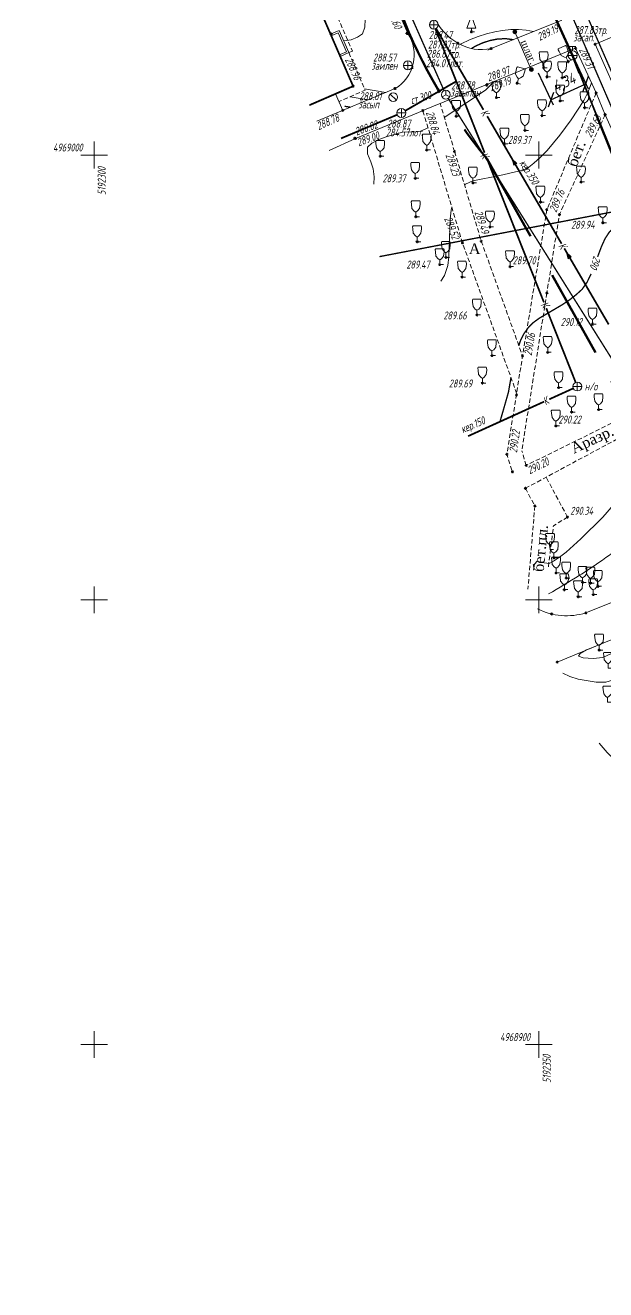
# Model space of a CAD drawing. Header units: metres. Extents: x 1687 to 3282, y 1191 to 1671.
# Drawn here: x 1880.8 to 1946.1, y 1267.9 to 1410 of the extents above; entities that cross this region are included whole.
import ezdxf

# ---------------------------------------------------------------- set-up
doc = ezdxf.new("R2010")
doc.units = ezdxf.units.M
doc.set_wipeout_variables(frame=1)
doc.linetypes.add('COMMUN', pattern=[6, 5, -1])
doc.linetypes.add('DASHED', pattern=[0.75, 0.5, -0.25])
for name, color, linetype, lineweight, transparency in [('51361800', 7, 'Continuous', 18, 0.65), ('51361960', 7, 'Continuous', 18, 0.65), ('51361990', 7, 'Continuous', 18, 0.65), ('71133200', 7, 'Continuous', 18, 0.65), ('71133800', 7, 'Continuous', 18, 0.65), ('Commun', 7, 'Continuous', 18, 0.65), ('CONTOURS-LABEL', 7, 'Continuous', 18, 0.65), ('GEO_POINTS', 7, 'Continuous', 18, 0.65), ('Grid', 7, 'Continuous', 18, 0.65), ('Otm', 7, 'Continuous', 18, 0.65), ('R_Поверхность6_CNT-MIN', 7, 'Continuous', 18, 0.65), ('R_Поверхность8_CNT-MAJ', 7, 'Continuous', 18, 0.65), ('R_Поверхность8_CNT-MIN', 7, 'Continuous', 18, 0.65), ('R_Поверхность9_CNT-MAJ', 7, 'Continuous', 18, 0.65), ('R_Поверхность9_CNT-MIN', 7, 'Continuous', 18, 0.65), ('Sit', 7, 'Continuous', 18, 0.65), ('Text', 7, 'Continuous', 18, 0.65), ('Text_com', 7, 'Continuous', 18, 0.65), ('Us_znak', 7, 'Continuous', 18, 0.65), ('Us_znak_fon', 7, 'Continuous', 18, 0.65), ('Рамка и сетка', 7, 'Continuous', 18, 0.65)]:
    doc.layers.add(name, color=color, linetype=linetype, lineweight=lineweight, transparency=transparency)
doc.styles.add('eskd', font='ESKD1.shx', dxfattribs={"width": 1.2, "oblique": 15})
doc.styles.get("Standard").update_dxf_attribs({"font": 'GOST_0.TTF', "oblique": 15})
doc.styles.add('style1', font='times.ttf', dxfattribs={"height": 1})
doc.linetypes.add('KABELww_500', pattern='A,0.0001,-0.4,[131,ltypeshp.shx,S=0.4,R=90,X=0.4,Y=-0.4],0.2,[131,ltypeshp.shx,S=0.2,R=90,X=0.4,Y=-0.2],3.6,[131,ltypeshp.shx,S=0.2,R=-90,X=-0.4,Y=0.2],0.2,[131,ltypeshp.shx,S=0.4,R=-90,X=-0.4,Y=0.4],-0.8,4,-0.4', length=9.6001)
doc.linetypes.add('ПОДЗ_ЛИНИИ_СВЯЗИ', pattern='A,4.8,-0.2,[133,ltypeshp.shx,S=0.2,R=0,X=-0.2,Y=0],-0.2,4.8,-2', length=12)
doc.dimstyles.new('ISO-25', dxfattribs={"dimtxt": 2.5, "dimasz": 2.5, "dimexe": 1.25, "dimexo": 0.625, "dimtad": 1, "dimtxsty": 'Standard', "dimcen": 2.5, "dimadec": 0, "dimazin": 0, "dimtfac": 1, "dimtmove": 0, "dimatfit": 3, "dimfxl": 1, "dimarcsym": 0})

# ---------------------------------------------------------------- blocks, each defined once
blk = doc.blocks.new('71133200')
for p, q in [((-0.9241449999999998, 3.560442), (-1.024145, 3.360442)), ((-1.024145, 3.360442), (-0.977382, 2.864397)), ((-0.977382, 2.864397), (-0.8618989999999997, 1.88241)), ((-0.02414499999999986, 3.560442), (-0.9241449999999998, 3.560442)), ((-0.02414499999999986, 3.560442), (0.875855, 3.560442)), ((0.8618990000000002, 1.88241), (0.9759740000000008, 2.864397)), ((0.875855, 3.560442), (0.9581639999999996, 3.395824)), ((0.9759740000000008, 2.864397), (0.9581639999999996, 3.395824)), ((-0.8618989999999997, 1.88241), (-0.3746159999999996, 1.28565)), ((-0.3746159999999996, 1.28565), (0, 1.039723)), ((0, 1.039723), (0.4013749999999998, 1.321765000000001)), ((0, 0), (0, 1.039723)), ((0.7999999999999998, 0), (0, 0)), ((0.4013749999999998, 1.321765000000001), (0.8618990000000002, 1.88241))]:
    blk.add_line(p, q)
at = {"style": 'eskd', "oblique": 14.99997778074544}
blk.add_attdef('Z', (1.873004, -0.2393559999999995), '', height=2, dxfattribs=at)
blk = doc.blocks.new('71133800')
blk.add_lwpolyline([(0.7100000000000009, 0), (0, 0), (0, 0.8000000000000007), (-1.029999999999998, 0.8000000000000007), (0, 3.609999999999999), (1.010000000000002, 0.8000000000000007), (-0.02999999999999758, 0.8000000000000007)])
at = {"style": 'eskd', "oblique": 15}
blk.add_attdef('Z', (1.573023960356132, -0.8047723315681878), '', height=2, dxfattribs=at)
blk = doc.blocks.new('51361990a')
at = {"color": 7}
blk.add_wipeout([(1.0049828950624509, 0.103578637921242), (0.9665534558689116, 0.29677647523916995), (0.8911713992785635, 0.47876485861916485), (0.7817336154514285, 0.6425500765481951), (0.642445737046568, 0.7818379549530554), (0.4786605191175385, 0.8912757387801904), (0.2966721357375435, 0.9666577953705386), (0.10347429841961509, 1.0050872345640778), (-0.09350850829471336, 1.0050872345640778), (-0.28670634561264136, 0.9666577953705386), (-0.46869472899263614, 0.8912757387801904), (-0.6324799469216663, 0.7818379549530554), (-0.7717678253265271, 0.6425500765481946), (-0.8812056091536621, 0.4787648586191644), (-0.9565876657440099, 0.29677647523916906), (-0.9950171049375491, 0.10357863792124111), (-0.9950171049375491, -0.09340416879308777), (-0.9565876657440096, -0.28660200611101616), (-0.881205609153661, -0.46859038949101106), (-0.7717678253265259, -0.6323756074200408), (-0.6324799469216648, -0.7716634858249016), (-0.4686947289926343, -0.8811012696520362), (-0.28670634561263914, -0.956483326242384), (-0.09350850829471069, -0.9949127654359224), (0.10347429841961818, -0.9949127654359218), (0.2966721357375461, -0.9564833262423822), (0.47866051911754104, -0.8811012696520331), (0.6424457370465708, -0.7716634858248976), (0.781733615451431, -0.6323756074200364), (0.8911713992785653, -0.46859038949100573), (0.9665534558689131, -0.2866020061110104), (1.0049828950624509, -0.093404168793082)], dxfattribs=at)
blk.add_line((-0.7143768575897838, 0.6997249432037078), (0.7143768575897838, -0.6997249432037078))
blk.add_circle((0.004982895062450865, 0.005087234564078003), 1)
at = {"color": 7, "style": 'eskd', "oblique": 15}
for tag, p in [('Z', (1.727323143492097, 1.405087234564056)), ('Z1', (1.727323143492097, -0.994912765435922)), ('Z2', (1.727323143492097, -3.394912765435899))]:
    blk.add_attdef(tag, p, '', height=2, dxfattribs=at)
blk = doc.blocks.new('51361800a')
at = {"color": 7}
blk.add_wipeout([(-0.09849140335716426, 1), (-0.2916892406750923, 0.9615705608064609), (-0.4736776240550874, 0.8861885042161126), (-0.6374628419841171, 0.7767507203889776), (-0.7767507203889779, 0.6374628419841168), (-0.886188504216113, 0.4736776240550866), (-0.9615705608064608, 0.2916892406750913), (-1, 0.09849140335716333), (-1, -0.09849140335716555), (-0.9615705608064604, -0.29168924067509416), (-0.8861885042161118, -0.47367762405508906), (-0.7767507203889766, -0.6374628419841184), (-0.6374628419841155, -0.7767507203889794), (-0.47367762405508557, -0.886188504216114), (-0.29168924067509006, -0.9615705608064617), (-0.0984914033571616, -1.0000000000000002), (0.09849140335716737, -0.9999999999999996), (0.29168924067509533, -0.96157056080646), (0.47367762405509045, -0.8861885042161108), (0.6374628419841197, -0.7767507203889754), (0.7767507203889802, -0.637462841984114), (0.8861885042161145, -0.47367762405508373), (0.9615705608064623, -0.2916892406750884), (1, -0.09849140335715978), (0.9999999999999994, 0.0984914033571691), (0.9615705608064595, 0.29168924067509705), (0.8861885042161098, 0.47367762405509195), (0.7767507203889744, 0.6374628419841213), (0.6374628419841127, 0.7767507203889812), (0.47367762405508246, 0.8861885042161153), (0.29168924067508656, 0.9615705608064626), (0.09849140335715804, 1.0000000000000009)], dxfattribs=at)
for p, q in [((-1, 0), (1, 0)), ((0, -1), (0, 1))]:
    blk.add_line(p, q)
blk.add_circle((0, 0), 1)
at = {"style": 'eskd', "oblique": 15}
for tag, p in [('Z', (1.722340248429532, 1.399999999999949)), ('Z1', (1.722340248429532, -1.000000000000057)), ('Z2', (1.722340248429532, -3.400000000000063))]:
    blk.add_attdef(tag, p, '', height=2, dxfattribs=at)
blk = doc.blocks.new('GRID')
at = {"layer": 'Grid', "color": 104}
blk.add_line((-1.500000000000909, 0), (1.500000000000909, 0), dxfattribs=at)
for points in [[(0, 0), (0, 1.500000000000909)], [(0, 0), (0, -1.500000000000909)]]:
    blk.add_lwpolyline(points, dxfattribs=at)
blk = doc.blocks.new('KOVER')
at = {"layer": 'Us_znak', "lineweight": -2}
blk.add_hatch(color=0, dxfattribs=at).paths.add_polyline_path([(-0.21, 0, 1), (0.21, 0, 1)])
at = {"layer": 'Us_znak_fon', "true_color": 0xffffff}
blk.add_hatch(color=7, dxfattribs=at).paths.add_polyline_path([(-0.2599999999999909, 0, 1), (0.2599999999999909, 0, 1)])
at = {"layer": 'Us_znak', "color": 0, "lineweight": -2}
blk.add_circle((0, 0), 0.21, dxfattribs=at)
blk = doc.blocks.new('KOLVOD')
at = {"linetype": 'Continuous'}
blk.add_line((-0.5, 0), (0.5, 0), dxfattribs=at)
blk.add_circle((0, 0), 0.5, dxfattribs=at)
blk = doc.blocks.new('A$C5D464912')
at = {"layer": 'Commun'}
for points in [[(0, 1.008170004424755), (-0.3706357775736251, 1.008170004424755)], [(0, 0.5), (0, 1.008170004424755)], [(0, 1.008170004424755), (0.3706357775736251, 1.008170004424755)]]:
    blk.add_lwpolyline(points, dxfattribs=at)
at = {"layer": 'Sit', "linetype": 'Continuous', "lineweight": 0}
blk.add_blockref('KOLVOD', (0, 0), dxfattribs=at)
blk = doc.blocks.new('A$C52264BE2')
at = {"layer": 'Sit'}
h = blk.add_hatch(color=32, dxfattribs=at)
h.dxf.hatch_style = 1
h.paths.add_polyline_path([(1.671724021434784e-06, 0.3742285314947367), (0.7135422918945551, 0.4429369093850255), (0.1499244915321469, -3.304332494735718e-06)])
at = {"layer": 'Sit', "color": 32, "elevation": 285.3083263492}
blk.add_lwpolyline([(1.671724021434784e-06, 0.3742285314947367), (0.7135422918945551, 0.4429369093850255), (0.1499244915321469, -3.304332494735718e-06), (1.671724021434784e-06, 0.3742285305634141)], dxfattribs=at)
blk = doc.blocks.new('51361960a')
at = {"color": 7}
blk.add_wipeout([(-0.09849140335716426, 1), (-0.2916892406750923, 0.9615705608064609), (-0.4736776240550874, 0.8861885042161126), (-0.6374628419841171, 0.7767507203889776), (-0.7767507203889779, 0.6374628419841168), (-0.886188504216113, 0.4736776240550866), (-0.9615705608064608, 0.2916892406750913), (-1, 0.09849140335716333), (-1, -0.09849140335716555), (-0.9615705608064604, -0.29168924067509416), (-0.8861885042161118, -0.47367762405508906), (-0.7767507203889766, -0.6374628419841184), (-0.6374628419841155, -0.7767507203889794), (-0.47367762405508557, -0.886188504216114), (-0.29168924067509006, -0.9615705608064617), (-0.0984914033571616, -1.0000000000000002), (0.09849140335716737, -0.9999999999999996), (0.29168924067509533, -0.96157056080646), (0.47367762405509045, -0.8861885042161108), (0.6374628419841197, -0.7767507203889754), (0.7767507203889802, -0.637462841984114), (0.8861885042161145, -0.47367762405508373), (0.9615705608064623, -0.2916892406750884), (1, -0.09849140335715978), (0.9999999999999994, 0.0984914033571691), (0.9615705608064595, 0.29168924067509705), (0.8861885042161098, 0.47367762405509195), (0.7767507203889744, 0.6374628419841213), (0.6374628419841127, 0.7767507203889812), (0.47367762405508246, 0.8861885042161153), (0.29168924067508656, 0.9615705608064626), (0.09849140335715804, 1.0000000000000009)], dxfattribs=at)
blk.add_wipeout([(-0.09849140335716426, 1), (-0.2916892406750923, 0.9615705608064609), (-0.4736776240550874, 0.8861885042161126), (-0.6374628419841171, 0.7767507203889776), (-0.7767507203889779, 0.6374628419841168), (-0.886188504216113, 0.4736776240550866), (-0.9615705608064608, 0.2916892406750913), (-1, 0.09849140335716333), (-1, -0.09849140335716555), (-0.9615705608064604, -0.29168924067509416), (-0.8861885042161118, -0.47367762405508906), (-0.7767507203889766, -0.6374628419841184), (-0.6374628419841155, -0.7767507203889794), (-0.47367762405508557, -0.886188504216114), (-0.29168924067509006, -0.9615705608064617), (-0.0984914033571616, -1.0000000000000002), (0.09849140335716737, -0.9999999999999996), (0.29168924067509533, -0.96157056080646), (0.47367762405509045, -0.8861885042161108), (0.6374628419841197, -0.7767507203889754), (0.7767507203889802, -0.637462841984114), (0.8861885042161145, -0.47367762405508373), (0.9615705608064623, -0.2916892406750884), (1, -0.09849140335715978), (0.9999999999999994, 0.0984914033571691), (0.9615705608064595, 0.29168924067509705), (0.8861885042161098, 0.47367762405509195), (0.7767507203889744, 0.6374628419841213), (0.6374628419841127, 0.7767507203889812), (0.47367762405508246, 0.8861885042161153), (0.29168924067508656, 0.9615705608064626), (0.09849140335715804, 1.0000000000000009)], dxfattribs=at)
for q in [(-0.8670139439850004, -0.4982838758534456), (0, 1), (0.8670139439850004, -0.4982838758534456)]:
    blk.add_line((0, 0), q)
blk.add_circle((0, 0), 1)
at = {"style": 'eskd', "oblique": 15}
for tag, p in [('Z', (1.722340248429532, 1.399999999999949)), ('Z1', (1.722340248429532, -1.000000000000057)), ('Z2', (1.722340248429532, -3.400000000000063))]:
    blk.add_attdef(tag, p, '', height=2, dxfattribs=at)
blk = doc.blocks.new('_Oblique')
at = {"color": 0, "linetype": 'ByBlock', "lineweight": -2}
blk.add_line((-0.5, -0.5), (0.5, 0.5), dxfattribs=at)
blk = doc.blocks.new('*D120')
at = {"color": 0, "lineweight": -2, "transparency": 16777216}
for p, q in [((1942.451658682886, 1406.491247860807), (1944.1257590264, 1402.872643692163)), ((1938.512393296266, 1404.668797758616), (1940.18649363978, 1401.050193589972)), ((1939.924068660727, 1401.617430868692), (1943.863334047347, 1403.439880970883))]:
    blk.add_line(p, q, dxfattribs=at)
at = {"layer": 'Defpoints', "color": 0, "transparency": 16777216}
for p in [(1942.320446193359, 1406.774866500167), (1938.381180806739, 1404.952416397976), (1943.863334047347, 1403.439880970883)]:
    blk.add_point(p, dxfattribs=at)
at = {"color": 0, "lineweight": -2, "transparency": 16777216, "xscale": 1.25, "yscale": 1.25, "zscale": 1.25}
for p, rotation in [((1943.863334047347, 1403.439880970883), 24.82700950547455), ((1939.924068660727, 1401.617430868692), 204.8270095054745)]:
    blk.add_blockref('_Oblique', p, dxfattribs=dict(at, rotation=rotation))
at = {"color": 0, "transparency": 16777216, "insert": (1941.460700138598, 1403.464597429674), "char_height": 1.25, "attachment_point": 5, "rotation": 24.82700950547455}
blk.add_mtext('4,34', dxfattribs=at)

msp = doc.modelspace()

# ---------------------------------------------------------------- linework, layer by layer
at = {"color": 192, "linetype": 'ПОДЗ_ЛИНИИ_СВЯЗИ', "lineweight": 60, "ltscale": 0.4, "const_width": 0.15, "flags": 128}
for points, elevation in [([(1927.910646141488, 1402.659690250142), (1885.138302606511, 1499.282465409919)], 290.4811040063), ([(1951.266239767875, 1390.36387122745), (1918.518759039212, 1466.007277386694)], 290.0736905923), ([(1947.970423205737, 1370.622052937246), (1928.379351509716, 1401.778912589385)], 290.4811040063), ([(1950.976884403247, 1389.812090485788), (1920.644160879757, 1383.99733500412)], 290.0736905923)]:
    msp.add_lwpolyline(points, dxfattribs=dict(at, elevation=elevation))
at = {"layer": 'Commun', "color": 1, "linetype": 'KABELww_500', "lineweight": 30, "flags": 128}
msp.add_lwpolyline([(1902.299659994412, 1508.452588409617), (1907.246930196862, 1496.627560992225), (1915.093959021363, 1478.44932114376), (1925.832826772686, 1453.741136848426), (1943.820481869373, 1411.453930345795), (1947.766960008982, 1402.431950218475), (1954.319795808736, 1387.493199938408), (1973.028921464439, 1345.147971390246), (1987.375446612928, 1312.338856543845), (2001.279044277016, 1279.81035333915), (2013.18455156682, 1252.155268741271), (2013.18455156682, 1252.155268741271)], dxfattribs=at)
at = {"layer": 'Commun', "color": 106, "linetype": 'COMMUN', "ltscale": 0.7, "const_width": 0.2, "elevation": 288.0145352524, "flags": 128}
msp.add_lwpolyline([(1918.769665178824, 1458.569052572793), (1942.400369947757, 1406.525521620608), (1971.096070677954, 1335.054204639478), (1995.998675351943, 1280.023163822911)], dxfattribs=at)
at = {"layer": 'Commun', "color": 32, "linetype": 'COMMUN', "ltscale": 0.7, "const_width": 0.2, "flags": 128}
for points in [[(1932.469326837901, 1395.683477087377), (1926.945872426945, 1409.600080287515)], [(1932.342619481477, 1400.506096114836), (1927.013976798374, 1409.632286781876)], [(1941.13109194858, 1385.45436902853), (1932.761747781168, 1399.788268892526)], [(1939.148733501303, 1378.854397813289), (1932.733244031649, 1395.018525303773)], [(1946.432039795424, 1376.375610393903), (1941.435955963078, 1384.932238480507)], [(1942.719461147654, 1369.857781549415), (1939.409934179838, 1378.196290418005)], [(1942.44837793054, 1369.18624031028), (1939.744084984976, 1367.958883802838)], [(1939.173597698081, 1367.699965373113), (1930.608619273621, 1363.812708253472)]]:
    msp.add_lwpolyline(points, dxfattribs=at)
at = {"layer": 'Commun', "color": 32, "linetype": 'COMMUN', "ltscale": 0.7, "const_width": 0.2, "elevation": 288.9151359831, "flags": 128}
for points in [[(1923.544003002326, 1400.396990766249), (1929.238935869168, 1403.678216287366)], [(1922.649003165755, 1399.952756396926), (1916.323430455271, 1397.288756360731)]]:
    msp.add_lwpolyline(points, dxfattribs=at)
at = {"layer": 'GEO_POINTS', "lineweight": 60}
for centre in [(1915.204469135943, 1409.025500727317, 288.4283974429), (1923.738155605252, 1409.094099606818, 288.6023070389), (1923.812463316116, 1409.116146187729, 288.4348113027), (1923.82401554564, 1409.099700977526, 288.4372147336), (1930.990467485953, 1409.265184427111, 288.9729536456), (1935.877365335803, 1409.272041807382, 289.0620606884), (1929.462627706099, 1407.987756417564, 288.6211090267), (1933.210946785267, 1407.386586517527, 287.4541104399), (1942.709356575254, 1407.416122537537, 289.3138132528), (1944.899312796052, 1407.874818747363, 289.4311023341), (1941.868879315424, 1405.916273856967, 289.3869700538), (1924.324704905953, 1405.258958837449, 288.6072159228), (1937.726806785892, 1405.034348367213, 289.2085159412), (1939.122641605306, 1405.231376677251, 289.3111197493), (1917.681687816027, 1403.157639607287, 288.9632914529), (1922.38563733546, 1402.905588777236, 288.9017968863), (1932.722237935271, 1403.273171767092, 289.1857605081), (1932.737777845915, 1403.341455366894, 288.9723838197), (1936.131023935955, 1403.494764946832, 289.2891931981), (1939.495322286132, 1404.20611038754, 289.2772616299), (1941.210738035831, 1404.116244807339, 289.3644967171), (1922.188863555882, 1401.923370567582, 288.8101532918), (1922.40901325548, 1402.88604546754, 288.73202897), (1933.801462235841, 1401.881643916911, 289.2884105176), (1940.970762295629, 1401.500509157277, 289.405154464), (1945.01935613526, 1402.402348816826, 289.5536265983), (1916.515325075928, 1400.433004217653, 288.7842028703), (1923.109813225436, 1400.146825467667, 288.9151359831), (1925.526137125659, 1400.416282267741, 288.8397239403), (1943.728856706041, 1400.738736327237, 289.6685503873), (1929.274866535309, 1399.775917657151, 289.2785259695), (1938.930671135876, 1399.850037177524, 289.3689365703), (1946.033018255587, 1399.954670327215, 289.632611322), (1917.870866515655, 1397.305721287115, 288.8213118728), (1917.936393246036, 1397.264898557647, 289.0029318263), (1937.011155296098, 1398.191197277478, 289.4493084111), (1925.967406855877, 1395.987394657417, 289.2671690916), (1929.097659405302, 1395.802966407, 289.2339896632), (1934.703093025814, 1396.67541372726, 289.3696082147), (1920.731632416117, 1395.286684917717, 289.1771650825), (1924.669408125784, 1392.804168207071, 289.3686489098), (1931.155645146016, 1392.283014927491, 289.457531891), (1943.325452265311, 1392.390201077296, 289.6316893058), (1938.758661366049, 1390.127305237076, 289.6049742664), (1939.477814825233, 1389.285592207185, 289.759715499), (1940.885264405962, 1388.719418687246, 289.7364767167), (1924.732499225977, 1388.479265246971, 289.4374631889), (1933.080753755737, 1387.339283157571, 289.6097364202), (1945.770658045988, 1387.800742596819, 289.941788103), (1924.88406955542, 1385.677320797427, 289.4230596622), (1929.982765475269, 1385.547530477366, 289.5180197737), (1932.096505495701, 1385.729929667397, 289.4931835269), (1927.430609655547, 1383.101774757228, 289.4713610062), (1928.121619255263, 1383.91550331699, 289.5460441757), (1929.937567885946, 1381.706297137274, 289.4408527713), (1935.341101205889, 1382.870974246844, 289.7001035245), (1939.479579135756, 1379.91323506689, 289.9823449387), (1931.616752215642, 1377.440548426903, 289.6626291674), (1944.628497725334, 1376.40732909689, 290.1228212914), (1939.573424475248, 1373.238665237523, 289.9339497858), (1933.299098535422, 1372.872639117262, 289.6076946236), (1936.742059796098, 1372.839440416976, 290.0627350422), (1932.222565045561, 1369.790649767465, 289.6877913671), (1940.792986335214, 1369.27681726726, 290.1555178778), (1936.074289306048, 1368.43453661768, 290.0978735994), (1942.259746945444, 1366.526962616912, 290.1803046615), (1945.295001695845, 1366.804209026939, 290.4159153818), (1940.490099125523, 1364.970397167339, 290.2202638088), (1934.979929425735, 1361.767708667054, 290.2157661716), (1937.155533526074, 1360.528118216864, 290.2044395739), (1935.602930475939, 1359.806805607363, 290.2117767324), (1937.060390715468, 1357.951657837688, 290.2714492192), (1938.129291385393, 1355.964022716938, 290.2381715443), (1941.802518845517, 1354.713539056911, 290.3354788344), (1940.271041345763, 1350.137409507728, 290.510824192), (1940.516010785456, 1348.439781316987, 290.6241246971), (1941.655539475362, 1347.86017373713, 290.3721168074), (1941.444681455362, 1346.559483187704, 290.7080995555), (1943.497709675673, 1347.371932107455, 290.7129216385), (1944.388120235856, 1347.307139337494, 290.6974221399), (1945.226616986077, 1346.937542017049, 290.8271551483), (1943.002653165701, 1345.766296707525, 290.830016423), (1944.699369856137, 1346.009065797052, 290.8942538282), (1940.025493536125, 1343.825174717664, 290.6708748951), (1943.871763785351, 1343.94076874709, 290.8307403529), (1945.362777085956, 1339.765796467162, 291.0775861865), (1940.641801375877, 1338.418312207295, 290.9210790022)]:
    msp.add_circle(centre, 0.06, dxfattribs=at)
at = {"layer": 'R_Поверхность6_CNT-MIN', "color": 32, "flags": 128}
for points, elevation in [([(1968.500548461433, 1348.99997525519), (1963.555911801736, 1335.858388574294), (1963.240148214604, 1335.1662267991), (1962.846378453988, 1334.543495838961), (1962.178412777353, 1333.877538144088), (1960.633111684564, 1332.731976096949), (1959.958684390392, 1331.96275356455), (1955.96726836076, 1326.712006668991), (1955.286713540535, 1326.013385435066), (1954.594779029469, 1325.445880900568), (1953.888838743772, 1325.039750763646), (1953.166266602445, 1324.825252727105), (1952.347105784323, 1324.773077810614), (1951.516053126174, 1324.857920567005), (1950.673108628001, 1325.07978099814), (1949.81827228887, 1325.438659102156), (1948.951544111575, 1325.934554878122), (1948.072924093324, 1326.56746832697), (1947.182412233185, 1327.337399450562), (1946.280008534882, 1328.244348244241), (1945.365712997484, 1329.288314713596)], 291.5), ([(1945.192085652593, 1340.294200622908), (1943.95213417055, 1339.784113889991), (1943.228912703674, 1339.385313854984), (1943.022421251963, 1339.097800517886), (1943.564026475865, 1338.901482369251), (1944.680862355958, 1338.82905003751), (1945.775152892787, 1338.92135616435), (1946.80872412024, 1339.426838574431), (1947.817795036342, 1340.111344367697), (1948.428739472273, 1340.315822110942), (1948.495080843549, 1339.85676024711), (1948.326129110511, 1338.999255979865), (1947.977826363388, 1337.982877763419), (1947.50611468682, 1337.04719403988), (1946.966936169173, 1336.431773258804), (1946.113982788268, 1336.15860196153), (1945.039230070989, 1336.167941362097), (1943.015011947583, 1336.511251729413), (1942.04684522001, 1336.780287598691), (1941.285785304363, 1337.173671720981)], 291)]:
    msp.add_lwpolyline(points, dxfattribs=dict(at, elevation=elevation))
at = {"layer": 'R_Поверхность8_CNT-MAJ', "color": 32, "const_width": 0.15, "elevation": 290, "flags": 128}
for points in [[(1951.84177949557, 1387.108969813644), (1951.092416841518, 1387.13950877866), (1948.979163354244, 1387.509638366721), (1947.971120616402, 1387.508495036012), (1947.104014012012, 1387.302934727131), (1946.514462916161, 1386.773611131555), (1946.029449230041, 1386.026930521673), (1945.615470248255, 1385.122519107035), (1945.186961718816, 1383.981812647975)], [(1944.464714432116, 1382.05916213101), (1943.99984717274, 1381.120089594706), (1943.43850107396, 1380.321417303256), (1942.748390386793, 1379.697685195564), (1941.986559049207, 1379.103774244397), (1941.158097254093, 1378.560090804904), (1938.659811847824, 1377.095328371472), (1937.97125568239, 1376.597749234608), (1937.423596538584, 1376.06864041785), (1936.885958916489, 1375.312110820285), (1936.510718239452, 1374.553890384233), (1936.322803553175, 1374.002793107613)], [(1935.439959477614, 1370.397431450396), (1935.155005104821, 1368.75819773922), (1934.212276114132, 1365.472744558438), (1934.099319130163, 1365.33867744027)]]:
    msp.add_lwpolyline(points, dxfattribs=at)
at = {"layer": 'R_Поверхность8_CNT-MIN', "color": 32, "flags": 128}
for points, elevation in [([(1933.544319079238, 1403.671030770487), (1932.574836388211, 1402.727768041625), (1927.941189181972, 1399.651474097243)], 289), ([(1944.500651682708, 1403.528178794741), (1944.127158060651, 1402.519530129119), (1943.62440483177, 1401.56196123591), (1942.198267027717, 1399.386492299347), (1940.932421531509, 1397.649997898809), (1939.508824725616, 1395.942965357995), (1938.763133401032, 1395.169713521807), (1938.008320829812, 1394.486886632129), (1937.254492541756, 1393.922171187087), (1936.296395395863, 1393.589498632087), (1934.203698096778, 1393.132862745284), (1931.151044998299, 1392.504916752188), (1930.309348535705, 1392.15818817491), (1930.207208418268, 1392.076023565105)], 289.5), ([(1926.102947293762, 1398.49185722085), (1925.878738806564, 1398.371304904542), (1925.266529135387, 1398.109641972429), (1924.522609058748, 1397.980623587466), (1923.918730739485, 1398.027835908777), (1923.248867916855, 1397.979852478451), (1921.501502703856, 1397.512259590871), (1920.554168272744, 1397.172205767094), (1919.7697794847, 1396.764593429363), (1919.307371476646, 1396.291882385), (1919.308577915634, 1395.537450436934), (1919.66605745906, 1394.672917304992), (1919.953426915202, 1393.852684745065), (1920.036128506045, 1392.961809245369), (1920.011247115191, 1392.138912374585)], 289), ([(1928.777365244906, 1389.569135025575), (1928.70342813244, 1389.215326272382), (1928.596368218753, 1388.220654177911), (1928.449326029028, 1383.979697406723), (1928.34226611441, 1382.985025309457), (1927.977036669831, 1381.885555213748), (1927.557252370733, 1381.226091826766)], 289.5), ([(1952.961845171619, 1366.480469824246), (1952.770640258658, 1365.438502110972), (1952.546131172198, 1364.530612212106), (1952.242647089976, 1363.664248984738), (1951.892096799779, 1362.860192968941), (1951.501604828033, 1362.143861793413), (1950.917689410019, 1361.425784886314), (1949.534482340309, 1360.274750570266), (1948.911236021649, 1359.623912914156), (1948.505611154232, 1358.984154617845), (1947.484119901414, 1356.849593443296), (1946.966393851656, 1356.088226462214), (1945.755762041527, 1354.70332544992), (1943.305433108452, 1352.26123398958), (1941.634218674134, 1350.788195410243), (1940.88637951387, 1350.200572587049), (1940.241081990283, 1349.757720629184), (1939.731348304059, 1349.493769456132), (1938.920696919765, 1349.600104181527), (1938.379429447446, 1349.773487570195), (1938.085329147037, 1349.417267967447), (1937.978702200558, 1348.766062200501)], 290.5)]:
    msp.add_lwpolyline(points, dxfattribs=dict(at, elevation=elevation))
at = {"layer": 'R_Поверхность8_CNT-MIN', "color": 32}
msp.add_lwpolyline([(1965.482870029266, 1356.348872401251, 0.05336393631660074), (1960.410188915189, 1356.583243090159, 0.08391130245841431), (1957.251082929763, 1355.850595680497, 0.00120475838045214), (1953.72392394578, 1354.368776794954, 0.004238312680250691), (1952.725942033324, 1353.93666694077, 0.001915523984457276), (1949.667143622394, 1352.567311145796, 0.01210280183963206), (1949.189221495743, 1352.337063215173, 0.04385450876369437), (1948.459391156192, 1351.878668634652, -0.009756976501840089), (1945.332645147088, 1349.603920861578, -0.01315531360502305), (1943.107570221629, 1348.136144807993, -0.008740876128125626), (1939.665596040878, 1346.07600821039)], format="xyb", dxfattribs=at)
at = {"layer": 'R_Поверхность9_CNT-MAJ', "color": 32, "const_width": 0.15, "flags": 128}
for points, elevation in [([(1930.984866025839, 1407.390166790656), (1931.457587118241, 1407.667797116994), (1932.275943631287, 1408.035986411816), (1933.096229418162, 1408.295518622233), (1933.883548166584, 1408.451706084854), (1934.821071384456, 1408.503349491826), (1935.705431223828, 1408.388336868456)], 288), ([(1917.372389610838, 1400.789727307356), (1916.71625657564, 1400.902382272727)], 290)]:
    msp.add_lwpolyline(points, dxfattribs=dict(at, elevation=elevation))
at = {"layer": 'R_Поверхность9_CNT-MIN', "color": 32, "flags": 128}
for points, elevation in [([(1922.268711029533, 1412.671986838302), (1922.179319659229, 1412.711024418904), (1921.410327509027, 1412.660032918177), (1920.599474336933, 1412.380579920917), (1919.859840676169, 1411.952240607201), (1919.304507055301, 1411.454590160831), (1919.046898120064, 1410.685532637372), (1918.994775327835, 1409.782149517408), (1918.71798297761, 1409.053744454368), (1918.174059313703, 1408.654395689688), (1917.462433803807, 1408.385657157249), (1916.616845903899, 1408.252828789375)], 288.5), ([(1929.714928784389, 1407.8486481276), (1929.851621557939, 1407.925368080347), (1930.788185195978, 1408.374175971805), (1931.735707238297, 1408.746573405771), (1932.679746117424, 1409.044758849277), (1933.60586026309, 1409.270930769353), (1934.499608108755, 1409.427287634893), (1935.410457641799, 1409.516673162079), (1936.29584276488, 1409.526233107283), (1937.155763477068, 1409.455967474229), (1937.990219779294, 1409.305876261986)], 288.5), ([(1932.823053530398, 1407.224973828963), (1933.420642668362, 1407.470797475858)], 287.5), ([(1919.358485320564, 1401.616370073951), (1917.339760042708, 1401.962975735276)], 289.5), ([(1921.344581029359, 1402.443012840546), (1918.966735534351, 1402.851277758798)], 289)]:
    msp.add_lwpolyline(points, dxfattribs=dict(at, elevation=elevation))
at = {"layer": 'Sit', "const_width": 0.2, "flags": 128}
msp.add_lwpolyline([(1880.894611183535, 1472.296129739343), (1886.599458415973, 1474.772155287175), (1917.681687816027, 1403.157639607287), (1912.756731248442, 1401.020103265962)], dxfattribs=at)
at = {"layer": 'Sit', "flags": 128}
for points, elevation in [([(1924.458124835956, 1449.547738937161), (1918.662564795445, 1447.057310807018, 0.08106912299048503), (1914.637047286126, 1444.490461777395, 0.2601874414279524), (1913.633096315879, 1441.581126537605), (1918.310056145284, 1430.36753958693), (1926.650844905506, 1411.164534107282, 0.1586938615655882), (1929.462627706099, 1407.987756417564, 0.1884230943445604), (1933.210946785267, 1407.386586517527), (1941.162064275685, 1410.579645017593)], 288.1956349385), ([(1913.587025206517, 1399.214201975114), (1922.40901325548, 1402.88604546754, 0.4279999839982148), (1923.82401554564, 1409.099700977526), (1915.083265105243, 1429.175807547255), (1910.240926595386, 1440.272421577445, 0.2152841189004105), (1908.718965466115, 1441.648856477312, 0.1967347393382117), (1907.661328885685, 1441.56686111769), (1904.800771385412, 1440.37932055766)], 288.7842028703), ([(1943.871763785351, 1343.94076874709, -0.1896957136258842), (1938.436569425258, 1344.395996649249, -1.594533558369873)], 290.8307403529)]:
    msp.add_lwpolyline(points, format="xyb", dxfattribs=dict(at, elevation=elevation))
at = {"layer": 'Sit', "linetype": 'DASHED', "flags": 128}
for points, elevation in [([(1903.412931981477, 1439.771524987615), (1917.592364921215, 1407.10162833283)], 287.9937611789), ([(1917.195529823172, 1406.929393425084), (1919.033302938547, 1402.698009523994), (1916.087229603882, 1401.419350772596)], 288.4283974429), ([(1945.01935613526, 1402.402348816826), (1939.477814825233, 1389.285592207185), (1936.742059796098, 1372.839440416976), (1934.979929425735, 1361.767708667054), (1935.602930475939, 1359.806805607363)], 289.3138132528), ([(1936.093420827742, 1368.58331156472), (1929.982765475269, 1385.547530477366), (1925.526137125659, 1400.416282267741)], 289.3138132528), ([(1929.097659405302, 1395.802966407), (1927.473951173927, 1401.206351195893)], 289.2339896632), ([(1946.033018255587, 1399.954670327215), (1940.885264405962, 1388.719418687246), (1939.479579135756, 1379.91323506689)], 289.3138132528), ([(1929.097659405302, 1395.802966407), (1932.096505495701, 1385.729929667397), (1936.742059796098, 1372.839440416976)], 289.2339896632), ([(1939.479579135756, 1379.91323506689), (1936.656837846133, 1362.177524423658)], 289.3138132528), ([(1958.743063685465, 1371.475180697127), (1950.451257735472, 1367.090350827633), (1937.155533526074, 1360.528118216864)], 290.767919393), ([(1937.060390715468, 1357.951657837688), (1959.414492955412, 1369.941374606884)], 290.2714492192), ([(1937.155533526074, 1360.528118216864), (1936.656837846133, 1362.177524423658)], 290.2044395739), ([(1941.802518845517, 1354.713539056911), (1939.394324008356, 1359.20347277677)], 290.3354788344), ([(1937.060390715468, 1357.951657837688), (1938.129291385393, 1355.964022716938), (1937.347666124794, 1346.622098245158)], 290.2714492192), ([(1941.802518845517, 1354.713539056911), (1940.215661657955, 1353.747919540352), (1939.65314340217, 1349.107352305635)], 290.3354788344)]:
    msp.add_lwpolyline(points, dxfattribs=dict(at, elevation=elevation))
at = {"layer": 'Sit', "flags": 128}
for points, elevation in [([(1915.204469135943, 1409.025500727317), (1915.204469135943, 1409.025500727317), (1916.106520219687, 1409.419930611237), (1917.195529823172, 1406.929393425084), (1916.293478739429, 1406.534963541164), (1916.293478739429, 1406.534963541164)], 288.4283974429), ([(1915.284595821034, 1408.842253041885), (1916.003399219345, 1409.156556240714), (1916.93215545265, 1407.032514425426), (1916.213352054338, 1406.718211226596)], 288.4283974429), ([(1935.877365335803, 1409.272041807382), (1937.726806785892, 1405.034348367213)], 289.0620606884), ([(1944.899312796052, 1407.874818747363), (1947.428517175819, 1408.93857166773)], 289.4311023341), ([(1925.526137125659, 1400.416282267741), (1932.737777845915, 1403.341455366894), (1942.709356575254, 1407.416122537537)], 288.8397239403), ([(1942.709356575254, 1407.416122537537), (1945.01935613526, 1402.402348816826), (1946.033018255587, 1399.954670327215)], 289.3138132528), ([(1944.899312796052, 1407.874818747363), (1948.091739895734, 1400.698989337741), (1954.219025105219, 1386.895763516857), (1960.657153395917, 1372.601309277548), (1968.080008936096, 1355.974923166877)], 289.4311023341), ([(1917.195529823172, 1406.929393425084), (1917.592364918421, 1407.101628331899)], 288.4283974429), ([(1916.515325075928, 1400.433004217653), (1915.705111732687, 1402.299763369805)], 288.7842028703), ([(1925.665137712825, 1400.472663443035), (1917.936393246036, 1397.264898557647), (1914.997000259328, 1395.931391101762)], 288.8397239403), ([(1946.033018255587, 1399.954670327215), (1952.30567628609, 1386.118119187153)], 289.3138132528), ([(1967.458185356091, 1348.985573296866), (1959.239732515979, 1346.174464777543), (1949.983623855728, 1342.269547757192), (1940.641801375877, 1338.418312207295)], 291.4227531144), ([(1943.871763785351, 1343.94076874709), (1949.384309625234, 1346.152723216883), (1957.773298815805, 1349.613993917092)], 290.8307403529)]:
    msp.add_lwpolyline(points, dxfattribs=dict(at, elevation=elevation))

# ---------------------------------------------------------------- block references
at = {"layer": '71133200', "color": 7, "xscale": 0.5, "yscale": 0.5, "zscale": 0.5}
for p, rotation in [((1941.868879315424, 1405.916273856967, 289.3869700538), 23.14364504035037), ((1936.131023935955, 1403.494764946832, 289.2891931981), 344.6918204732935)]:
    msp.add_blockref('71133200', p, dxfattribs=dict(at, rotation=rotation))
for p in [(1939.122641605306, 1405.231376677251, 289.3111197493), (1939.495322286132, 1404.20611038754, 289.2772616299), (1941.210738035831, 1404.116244807339, 289.3644967171), (1933.801462235841, 1401.881643916911, 289.2884105176), (1940.970762295629, 1401.500509157277, 289.405154464), (1929.274866535309, 1399.775917657151, 289.2785259695), (1938.930671135876, 1399.850037177524, 289.3689365703), (1943.728856706041, 1400.738736327237, 289.6685503873), (1937.011155296098, 1398.191197277478, 289.4493084111), (1925.967406855877, 1395.987394657417, 289.2671690916), (1934.703093025814, 1396.67541372726, 289.3696082147), (1920.731632416117, 1395.286684917717, 289.1771650825), (1924.669408125784, 1392.804168207071, 289.3686489098), (1931.155645146016, 1392.283014927491, 289.457531891), (1943.325452265311, 1392.390201077296, 289.6316893058), (1938.758661366049, 1390.127305237076, 289.6049742664), (1924.732499225977, 1388.479265246971, 289.4374631889), (1933.080753755737, 1387.339283157571, 289.6097364202), (1945.770658045988, 1387.800742596819, 289.941788103), (1924.88406955542, 1385.677320797427, 289.4230596622), (1927.430609655547, 1383.101774757228, 289.4713610062), (1928.121619255263, 1383.91550331699, 289.5460441757), (1935.341101205889, 1382.870974246844, 289.7001035245), (1929.937567885946, 1381.706297137274, 289.4408527713), (1931.616752215642, 1377.440548426903, 289.6626291674), (1944.628497725334, 1376.40732909689, 290.1228212914), (1933.299098535422, 1372.872639117262, 289.6076946236), (1939.573424475248, 1373.238665237523, 289.9339497858), (1932.222565045561, 1369.790649767465, 289.6877913671), (1940.792986335214, 1369.27681726726, 290.1555178778), (1942.259746945444, 1366.526962616912, 290.1803046615), (1945.295001695845, 1366.804209026939, 290.4159153818), (1940.490099125523, 1364.970397167339, 290.2202638088), (1939.840091845933, 1351.078614507302, 290.510824192), (1940.271041345763, 1350.137409507728, 290.510824192), (1940.516010785456, 1348.439781316987, 290.6241246971), (1941.655539475362, 1347.86017373713, 290.3721168074), (1943.497709675673, 1347.371932107455, 290.7129216385), (1944.388120235856, 1347.307139337494, 290.6974221399), (1941.444681455362, 1346.559483187704, 290.7080995555), (1943.002653165701, 1345.766296707525, 290.830016423), (1944.699369856137, 1346.009065797052, 290.8942538282), (1945.226616986077, 1346.937542017049, 290.8271551483), (1945.362777085956, 1339.765796467162, 291.0775861865), (1946.362210965696, 1337.719211207203, 290.8895483287), (1946.301149835791, 1333.917561517528, 291.0616875517)]:
    msp.add_blockref('71133200', p, dxfattribs=at)
at = {"layer": '71133800', "color": 7, "xscale": 0.5, "yscale": 0.5, "zscale": 0.5}
msp.add_blockref('71133800', (1930.98340907691, 1409.265184427111, 288.9729536456), dxfattribs=at)
at = {"layer": 'Grid', "color": 7, "linetype": 'Continuous'}
for p in [(1888.559015685673, 1395.422295537277), (1938.559015685673, 1395.422295537277), (1938.559015685673, 1395.422295537277), (1888.559015685673, 1345.422295537277), (1938.559015685673, 1345.422295537277), (1938.559015685673, 1345.422295537277), (1888.559015685673, 1295.422295537277), (1938.559015685673, 1295.422295537277), (1938.559015685673, 1295.422295537277)]:
    msp.add_blockref('GRID', p, dxfattribs=at)
at = {"layer": 'Sit', "color": 7, "linetype": 'Continuous'}
for p in [(1935.877365335803, 1409.272041807382, 289.0620606884), (1937.726806785892, 1405.034348367213, 289.2085159412)]:
    msp.add_blockref('KOVER', p, dxfattribs=at)
at = {"layer": 'Sit', "color": 7}
msp.add_blockref('A$C5D464912', (1942.374841358494, 1406.625858516863), dxfattribs=at)
for p, rotation in [((1936.114059645663, 1394.319179929293, -285.3083263492), 98.21039235938687), ((1942.237953242827, 1383.825241894892, -285.3083263492), 99.1598592115128)]:
    msp.add_blockref('A$C52264BE2', p, dxfattribs=dict(at, rotation=rotation))

# ---------------------------------------------------------------- texts
at = {"layer": 'CONTOURS-LABEL', "color": 32, "oblique": 13, "width": 0.8}
msp.add_text('290', height=0.9, rotation=249.41122, dxfattribs=at).set_placement((1944.770707060564, 1384.136792753323, 290))
at = {"layer": 'Otm', "oblique": 13, "width": 0.8}
for s, height, rotation, p in [('288.60', 0.9, 293.8218187385677, (1921.347899311203, 1411.871525073855, 288.6023070389)), ('289.19', 0.9, 25.82295514797723, (1938.665356949884, 1408.233889311052, 289.1941221081)), ('289.31', 0.9, 294.736975746867, (1943.071034525502, 1407.25244889824, 289.3138132528)), ('288.96', 0.9, 294.4572311447226, (1916.738457514885, 1406.139016292489, 288.9632914529)), ('288.97', 0.9, 19.5751268388303, (1932.933327672984, 1403.686940917245, 288.9723838197)), ('289.19', 0.9, 19.5751268388303, (1933.204424266684, 1402.564656245953, 289.1857605081)), ('288.84', 0.9, 286.6851120677467, (1925.862688939999, 1400.2030660533, 288.8397239403)), ('288.78', 0.9, 23.80260509223948, (1913.813901894707, 1398.201698749757, 288.7842028703)), ('288.82', 0.8999999999999999, 19.72281045457878, (1918.072357655484, 1397.600786403253, 288.8213118728)), ('289.63', 0.8999999999999999, 62.03576607246532, (1944.451433726567, 1397.322398981511, 289.632611322)), ('289.00', 0.8999999999999999, 19.72281045457878, (1918.302653455156, 1396.381727626047, 289.0029318263)), ('289.23', 0.9, 288.937142388885, (1928.064299183879, 1395.416321401915, 289.2339896632)), ('289.76', 0.9, 67.0970110223816, (1940.527094720844, 1388.899292793556, 289.759715499)), ('289.49', 0.9, 288.4012285456675, (1931.320577210728, 1388.99135203237, 289.2339896632)), ('289.52', 0.9, 291.2512384325087, (1927.901552177015, 1388.276722179226, 289.5180197737)), ('290.06', 0.8999999999999999, 80.24833559837857, (1937.765021551381, 1372.819700821734, 290.0627350422)), ('290.22', 0.9, 82.051647873111, (1936.113008291441, 1361.916234608239, 290.2157661716)), ('290.20', 0.8999999999999999, 26.26908614636938, (1937.559023494813, 1359.5083801909, 290.2044395739))]:
    msp.add_text(s, height=height, rotation=rotation, dxfattribs=at).set_placement(p)
for s, p in [('289.37', (1935.103093026187, 1396.67541372726, 289.3696082147)), ('289.37', (1920.992903576213, 1392.35181443902, 289.3686489098)), ('289.94', (1942.210718588884, 1387.130924876279, 289.941788103)), ('289.47', (1923.674257072601, 1382.656375571585, 289.4713610062)), ('289.70', (1935.641101205702, 1383.130974247551, 289.7001035245)), ('289.66', (1927.834219014253, 1376.931716841145, 289.6626291674)), ('290.12', (1941.036288538929, 1376.203233072965, 290.1228212914)), ('289.69', (1928.446838929299, 1369.286687381997, 289.6877913671)), ('290.22', (1940.790099125336, 1365.230397168047, 290.2202638088)), ('290.34', (1942.10251884533, 1354.973539057619, 290.3354788344))]:
    msp.add_text(s, height=0.9, dxfattribs=at).set_placement(p)
at = {"layer": 'Text', "style": 'style1'}
for s, height, rotation, p in [('шлаг.', 0.8, 293.8148665690026, (1936.494833135958, 1408.146639309323)), ('бет.', 1.2, 69.0770611353194, (1942.821910687703, 1393.979929140269, 289.6316893058)), ('Аразр.', 1.2, 24.89126299924755, (1942.513160438258, 1361.825125744066, -1.819436373600013)), ('бет.пл.', 1.2, 84.5201230146671, (1939.112617336194, 1348.515108894988, -289.3138132528))]:
    msp.add_text(s, height=height, rotation=rotation, dxfattribs=at).set_placement(p)
msp.add_text('А', height=1.2, dxfattribs=at).set_placement((1930.697628804463, 1384.289279436192))
at = {"layer": 'Text_com', "oblique": 13, "width": 0.8}
for s, p in [('288.47', (1926.200044051725, 1408.469517079613, 288.5201186659)), ('засап.', (1942.442089322935, 1408.189926421701, -0.759877339500008)), ('287.83тр.', (1942.576274850387, 1409.013635963633, -0.759877339500008)), ('286.67тр.', (1925.983110207114, 1406.352041381842, 288.5201186659)), ('287.07тр.', (1926.098809408005, 1407.392709697097, 288.5201186659)), ('288.57', (1919.924932731296, 1405.931998745969, 288.6023070389)), ('284.07лот.', (1925.902174274418, 1405.289021568804, 288.5201186659)), ('заилен', (1919.733544883299, 1405.016777766368, 288.7842028703)), ('288.78', (1928.71203622872, 1402.801188722684, 577.7548599234001)), ('288.81', (1918.379543039929, 1401.583599633968, 288.7842028703)), ('засыпан', (1928.632550205085, 1401.991169028415, 577.6239268106001)), ('засып', (1918.25667556094, 1400.660776487983, 288.7842028703)), ('288.87', (1921.510562409628, 1398.496678906924, 288.9151359831)), ('284.57лот.', (1921.374581757914, 1397.504657968379, 288.9151359831)), ('н/о', (1943.735595851186, 1368.952505076735))]:
    msp.add_text(s, height=0.9, dxfattribs=at).set_placement(p)
for s, height, rotation, p in [('ст.300', 0.8999999999999999, 16.72799832412251, (1924.279903832804, 1401.091415933764, 568.0070912974)), ('К', 0.9, 302.9686444408541, (1931.975497347284, 1400.165889813064, 287.74616996)), ('К', 0.9, 302.9686444408541, (1931.946836898084, 1395.348325031309, 287.74616996)), ('кер.350', 0.8999999999999999, 301.0492876393071, (1936.343966402094, 1394.533072560525, 568.0070912974)), ('К', 0.9, 302.9686444408541, (1940.742035519313, 1385.195589434787, 287.74616996)), ('К', 0.9, 302.9686444408541, (1938.738324965331, 1378.580844415783, 577.74616996)), ('К', 0.9, 28.78556580667209, (1939.329311813209, 1367.254467691726, 577.9664337688)), ('кер.150', 0.8999999999999998, 22.90592868490286, (1930.014036026764, 1364.128464607022, 568.0070912974))]:
    msp.add_text(s, height=height, rotation=rotation, dxfattribs=at).set_placement(p)
at = {"layer": 'Рамка и сетка', "oblique": 13, "width": 0.8}
for s, p in [('4969000', (1883.911869414132, 1395.815470718278)), ('4968900', (1934.209106383826, 1295.810925340711))]:
    msp.add_text(s, height=0.9, dxfattribs=at).set_placement(p)
for s, p in [('5192300', (1889.84372517744, 1390.924644186593)), ('5192350', (1939.907272391933, 1291.109868332243))]:
    msp.add_text(s, height=0.9, rotation=90, dxfattribs=at).set_placement(p)

# ---------------------------------------------------------------- dimensions: what is measured, and where the dimension line sits
dim = msp.add_aligned_dim(p1=(1938.381180806739, 1404.952416397976), p2=(1942.320446193359, 1406.774866500167), distance=-3.6745926863419687, dimstyle='ISO-25', override={"dimscale": 0.5, "dimblk1": 'Oblique', "dimblk2": 'Oblique', "dimsah": 1})
dim.commit()
dim.dimension.update_dxf_attribs({"geometry": '*D120', "text_midpoint": (1941.460700138598, 1403.464597429674)})

# ---------------------------------------------------------------- next in the draw order: block references
at = {"layer": '51361800', "color": 7, "xscale": 0.5, "yscale": 0.5, "zscale": 0.5}
for p in [(1926.761400626022, 1410.064865665941), (1923.840633509662, 1405.496073472745), (1923.109813224505, 1400.146825467667, 288.9151359831), (1942.903932948578, 1369.392996170989)]:
    msp.add_blockref('51361800a', p, dxfattribs=at)
at = {"layer": '51361960', "color": 7, "xscale": 0.5, "yscale": 0.5, "zscale": 0.5}
msp.add_blockref('51361960a', (1928.113097553122, 1402.202352269984, 290.4811040063), dxfattribs=at)
at = {"layer": '51361990', "color": 7, "xscale": 0.5, "yscale": 0.5, "zscale": 0.5}
msp.add_blockref('51361990a', (1922.188863555882, 1401.923370567582, 288.8101532918), dxfattribs=at)

# ---------------------------------------------------------------- next in the draw order: linework, layer by layer
at = {"color": 1, "linetype": 'DASHED', "lineweight": 100, "ltscale": 20, "elevation": 285.2372943764}
msp.add_lwpolyline([(1893.229301624912, 1509.098993793561), (1892.76744017655, 1507.798116933054), (1885.178642399378, 1504.635426758024), (1904.581877582608, 1457.032642817479), (1923.034641607716, 1411.410605727531, 0.08096452923003163), (1932.733244031649, 1395.018525303773), (1946.73800546745, 1370.001795209323), (1987.877507046777, 1276.047602887696), (1997.46691229987, 1250.614044993695), (2000.514917716204, 1242.774779208741), (2011.526845683274, 1247.296524391751), (1997.309959424416, 1278.70000311595), (1985.902408046435, 1302.33440818703), (1971.16728038807, 1335.054204639478), (1942.354811325399, 1406.625858516863), (1918.562831993378, 1459.024575562647), (1904.728157449209, 1491.05697472893), (1908.843330311072, 1497.805200713799), (1903.00685715409, 1512.848513319157), (1893.229301624912, 1509.098993793561)], format="xyb", dxfattribs=at)

doc.saveas('drawing.dxf')
